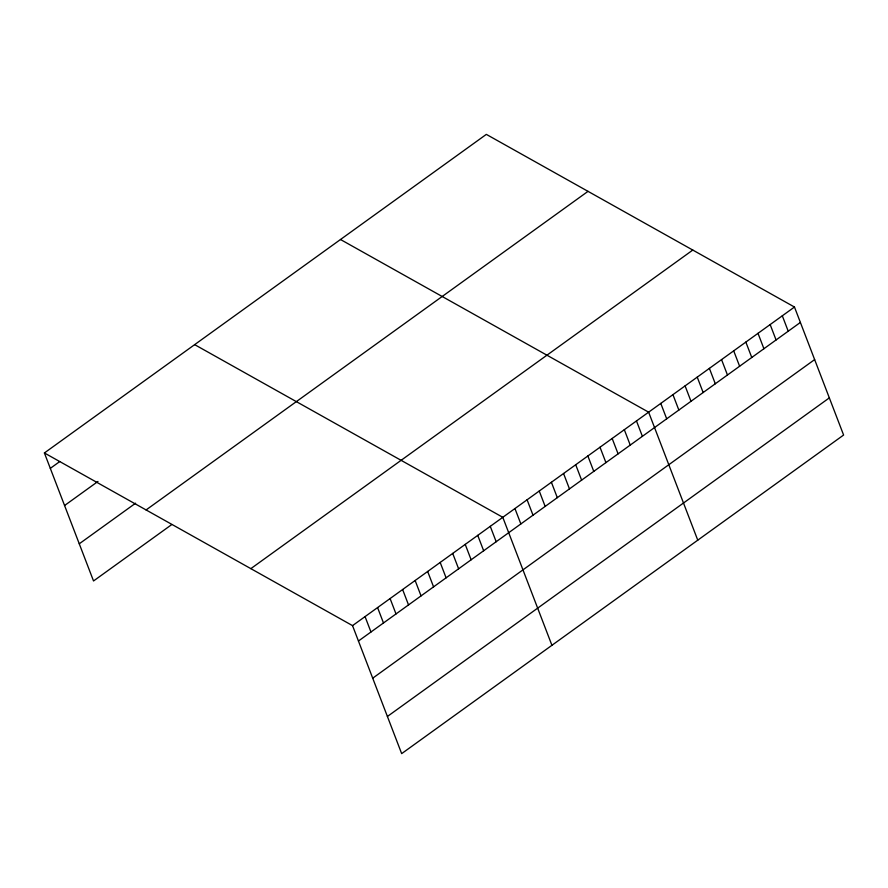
<?xml version="1.0" encoding="UTF-8"?>
<svg xmlns="http://www.w3.org/2000/svg" width="888" height="888" viewBox="0 0 888 888"><rect width="100%" height="100%" fill="white"/><g stroke="black" fill="none" stroke-linecap="round" stroke-linejoin="round"><path stroke-width="1.33" d="M44.4 452.958L486.335 134.377L794.471 307.037L843.6 435.042L401.665 753.623L352.536 625.629L44.4 452.958L93.529 580.963L171.795 524.542M50.316 468.365L59.707 461.594M64.58 505.516L97.969 481.451M79.265 543.8L135.62 503.185M146.087 509.945L588.023 191.353M250.849 568.642L692.784 250.061M352.536 625.629L794.471 307.037M358.441 641.025L800.377 322.444M372.705 678.188L814.64 359.596M387.401 716.472L829.337 397.88M340.493 239.505L648.629 412.176L697.757 540.17M194.661 344.644L502.786 517.304L551.925 645.31M782.317 315.806L788.222 331.202M770.162 324.564L776.068 339.96M758.008 333.322L763.913 348.729M745.853 342.091L751.77 357.487M733.699 350.849L739.615 366.245M721.544 359.607L727.461 375.002M709.39 368.365L715.306 383.771M697.235 377.134L703.152 392.529M685.092 385.892L690.997 401.287M672.938 394.649L678.843 410.056M660.783 403.418L666.688 418.814M636.474 420.934L642.39 436.33M624.32 429.692L630.236 445.099M612.165 438.461L618.081 453.857M600.01 447.219L605.927 462.615M587.867 455.977L593.772 471.384M575.713 464.746L581.618 480.142M563.558 473.504L569.463 488.9M551.404 482.262L557.309 497.657M539.249 491.02L545.165 506.426M527.095 499.789L533.011 515.184M514.94 508.547L520.856 523.942M490.265 526.34L496.181 541.736M477.744 535.364L483.66 550.76M465.223 544.388L471.14 559.784M452.702 553.413L458.619 568.808M440.182 562.437L446.098 577.844M427.661 571.472L433.566 586.868M415.14 580.497L421.045 595.892M402.619 589.521L408.524 604.917M390.098 598.545L396.004 613.941M377.578 607.57L383.483 622.976M365.057 616.605L370.962 632.001"/></g></svg>
